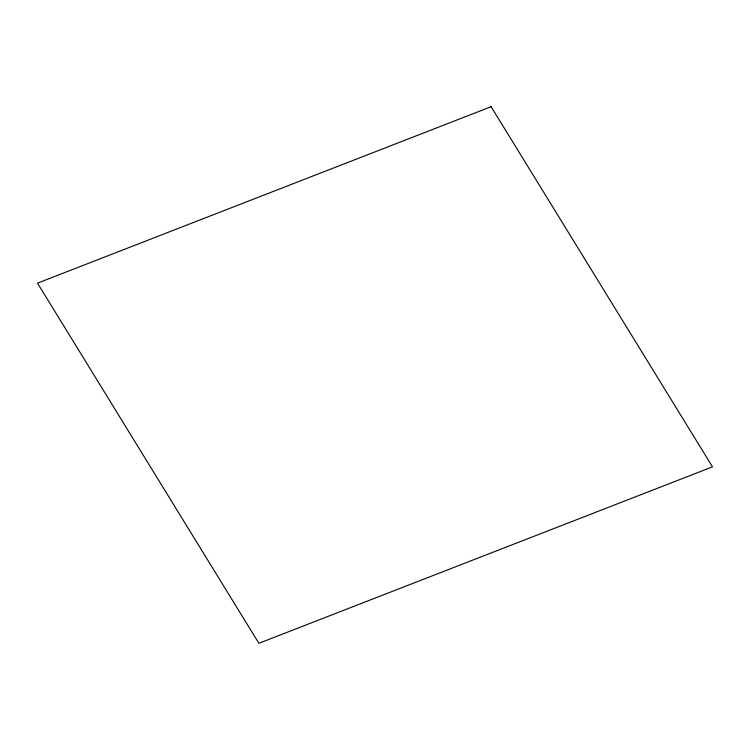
<?xml version="1.0" encoding="UTF-8"?>
<svg xmlns="http://www.w3.org/2000/svg" width="750" height="750" viewBox="0 0 750 750"><rect width="100%" height="100%" fill="white"/><g stroke="black" fill="none" stroke-linecap="round" stroke-linejoin="round"><path stroke-width="1.12" d="M491.119 106.706L37.5 283.153L258.881 643.294L712.5 466.847L491.119 106.706"/></g></svg>
